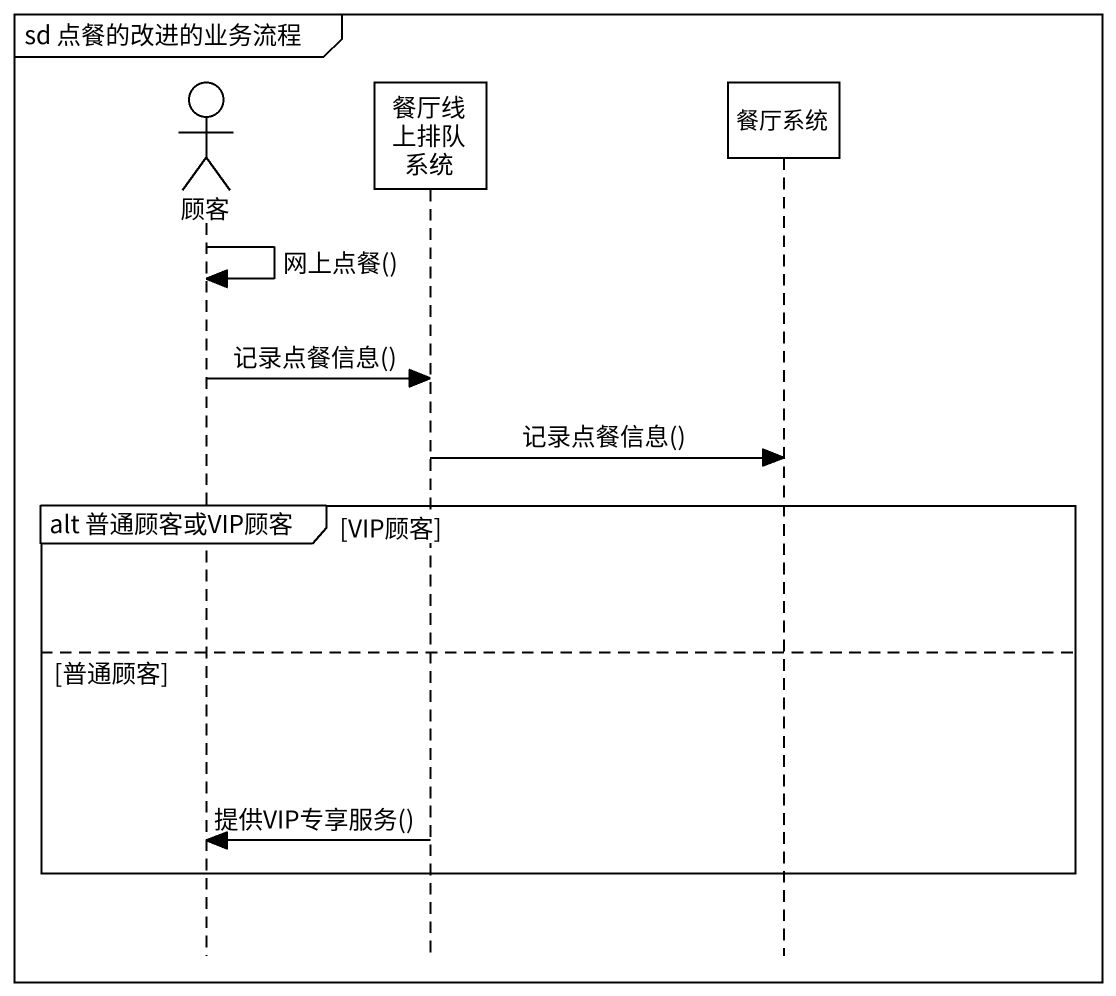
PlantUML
@startuml
mainframe sd 点餐的改进的业务流程
hide footbox
actor 顾客
participant 餐厅线上排队系统
participant 餐厅系统

顾客 -> 顾客 : 网上点餐()
顾客 -> 餐厅线上排队系统 : 记录点餐信息()
餐厅线上排队系统 -> 餐厅系统 : 记录点餐信息()
group alt 普通顾客或VIP顾客 [VIP顾客]
else 普通顾客
  餐厅线上排队系统 -> 顾客 : 提供VIP专享服务()
end
@enduml
